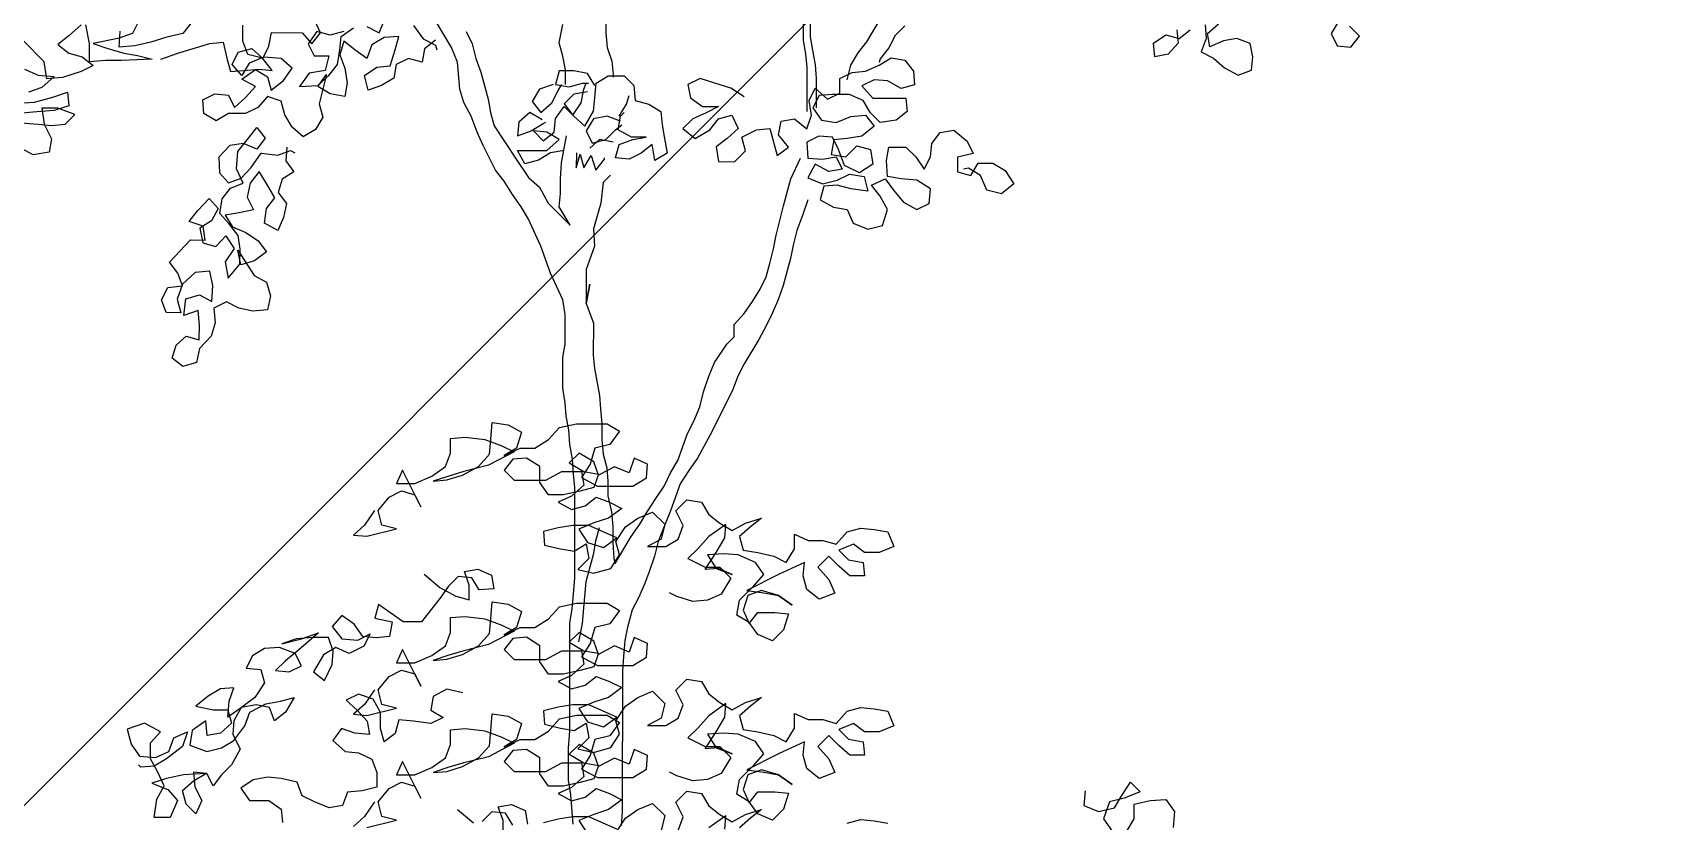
# Model space of a CAD drawing. Header units: inches. Extents: x 350994 to 353538, y 1581369 to 1583842.
# Drawn here: x 351584 to 351586.17, y 1583390.496 to 1583391.544 of the extents above; entities that cross this region are included whole.
import ezdxf

# ---------------------------------------------------------------- set-up
doc = ezdxf.new("R2010")
doc.units = ezdxf.units.IN
doc.header["$MEASUREMENT"] = 0
doc.linetypes.add('1', pattern=[0])
doc.layers.add('FOREST', color=96, linetype='Continuous')
doc.layers.add('TREE', color=81, linetype='1')

# ---------------------------------------------------------------- blocks, each defined once
blk = doc.blocks.new('TREE_4')
at = {"color": 94}
for points in [[(-470, 8776.1), (-493.2, 8741.5), (-519.3, 8718.4), (-487.5, 8715.4), (-418, 8732.7), (-452.7, 8741.4), (-461.4, 8776.1), (-435.3, 8807.9), (-406.4, 8822.4), (-374.6, 8813.6), (-360.2, 8784.7), (-403.5, 8871.5), (-417.9, 8839.7), (-374.6, 8839.7), (-334.1, 8857), (-302.3, 8880.1), (-290.7, 8911.9), (-290.6, 8946.6), (-255.9, 8949.4), (-209.7, 8943.6), (-169.2, 8929.1), (-140.3, 8914.6), (-201.1, 8882.9), (-258.9, 8868.5), (-296.5, 8856.9), (-331.2, 8845.4), (-299.4, 8848.3), (-261.8, 8859.8), (-224.2, 8880), (-198.1, 8908.9), (-195.2, 8943.6), (-192.3, 8984.1), (-154.7, 8978.3), (-122.9, 8960.9), (-134.5, 8923.3), (-163.5, 8906), (-125.8, 8923.3), (-91.2, 8923.3), (-59.3, 8943.5), (-33.3, 8972.4), (7.2, 8981), (79.5, 8980.9), (108.4, 8963.6), (85.2, 8931.8), (50.5, 8923.1), (38.9, 8885.6), (18.7, 8853.8), (56.2, 8833.5), (140.1, 8833.4), (171.9, 8853.6), (174.8, 8885.4), (143, 8899.9), (131.4, 8865.2), (96.7, 8879.7), (59.1, 8859.5), (47.6, 8891.3), (12.9, 8911.6), (-10.2, 8888.5), (24.4, 8868.2), (59.1, 8862.4), (47.5, 8830.6), (15.7, 8822), (-24.8, 8813.3), (-59.4, 8813.4), (-79.7, 8842.3), (-79.6, 8879.9), (-111.4, 8900.1), (-143.2, 8897.3), (-163.5, 8871.3), (-140.4, 8848.1), (-65.2, 8848.1), (-27.6, 8868.3), (18.7, 8868.2), (24.4, 8836.4), (-4.5, 8810.4), (-36.3, 8796), (-4.5, 8778.6), (27.3, 8787.3), (53.3, 8807.5), (85.1, 8795.9), (114, 8781.4), (82.2, 8758.3), (47.5, 8746.8), (12.8, 8732.3), (33, 8700.5), (70.5, 8688.9), (102.4, 8712), (35.9, 8741), (-1.7, 8741), (-36.4, 8735.3), (-71.1, 8726.6), (-68.2, 8694.8), (-30.7, 8686.1), (1.1, 8680.3), (30.1, 8697.6), (35.8, 8662.9), (9.8, 8636.9), (47.4, 8628.2), (87.8, 8639.7), (108.1, 8671.5), (99.5, 8703.3), (122.6, 8738), (151.6, 8758.2), (186.3, 8772.7), (215.2, 8743.7), (206.5, 8709), (174.6, 8691.7), (218, 8691.7), (246.9, 8709), (258.5, 8740.8), (241.2, 8775.5), (267.3, 8801.5), (301.9, 8795.7), (319.3, 8766.8), (345.3, 8746.5), (374.2, 8729.1), (406, 8746.4), (443.6, 8758), (417.5, 8737.7), (391.5, 8714.6), (400.1, 8682.8), (434.8, 8677), (472.4, 8668.3), (501.3, 8653.8), (521.6, 8685.6), (521.6, 8720.3), (553.4, 8705.8), (588.1, 8705.8), (619.9, 8697.1), (645.9, 8726), (677.8, 8734.6), (709.6, 8731.7), (741.4, 8725.9), (755.8, 8691.2), (721.1, 8676.8), (686.4, 8676.8), (660.4, 8697), (625.7, 8682.6), (648.8, 8659.5), (683.5, 8653.7), (686.3, 8621.9), (651.6, 8621.9), (625.6, 8645), (602.5, 8668.2), (576.5, 8642.2), (602.5, 8613.3), (616.9, 8581.4), (579.3, 8567), (550.4, 8590.2), (541.8, 8622), (544.7, 8653.8), (483.9, 8624.9), (408.7, 8587.4), (449.2, 8581.6), (483.9, 8575.8), (515.7, 8552.6), (483.9, 8575.8), (443.4, 8587.4), (411.6, 8575.8), (400, 8541.2), (414.4, 8509.3), (434.7, 8535.3), (475.2, 8535.3), (507, 8532.4), (495.4, 8494.8), (469.3, 8468.8), (434.7, 8483.3), (414.4, 8512.2), (385.6, 8529.6), (391.4, 8564.3), (426.1, 8599), (449.2, 8625), (429, 8653.9), (388.6, 8671.3), (353.9, 8674.2), (316.3, 8671.3), (336.5, 8639.5), (374.1, 8625), (342.3, 8639.5), (310.5, 8636.7), (336.5, 8677.1), (356.8, 8711.8), (359.7, 8743.6), (319.2, 8714.7), (293.2, 8685.8), (270, 8662.7), (310.5, 8642.4), (345.2, 8642.4), (371.2, 8616.4), (348, 8578.8), (316.2, 8564.4), (281.5, 8561.5), (243.9, 8573.1), (226.6, 8581.8)], [(-352.9, 8626.4), (-315.4, 8594.5), (-277.8, 8574.3), (-246, 8565.6), (-246, 8600.3), (-257.5, 8632.1), (-225.7, 8637.8), (-193.9, 8623.3), (-188.2, 8591.5), (-222.9, 8588.7), (-240.2, 8617.6), (-272, 8620.5), (-295.1, 8597.4), (-315.4, 8568.5), (-335.7, 8542.5), (-358.8, 8513.6), (-402.2, 8513.7), (-460, 8554.2), (-468.7, 8522.4), (-428.2, 8513.7), (-434, 8479), (-465.8, 8476.1), (-497.6, 8479), (-517.8, 8508), (-546.7, 8528.2), (-569.9, 8502.2), (-546.8, 8473.3), (-509.2, 8470.4), (-480.3, 8484.8), (-494.8, 8455.9), (-529.5, 8438.6), (-561.3, 8453.1), (-590.2, 8435.8), (-613.4, 8395.3), (-587.4, 8375), (-570, 8412.6), (-567.1, 8444.4), (-578.6, 8476.2), (-616.2, 8476.3), (-653.8, 8473.4), (-688.5, 8461.9), (-642.2, 8473.4), (-601.7, 8487.8), (-648, 8447.4), (-679.8, 8421.4), (-703, 8398.3), (-671.2, 8395.4), (-642.3, 8409.8), (-656.7, 8438.7), (-694.3, 8453.2), (-729, 8450.3), (-757.9, 8433), (-772.4, 8404.1), (-737.7, 8401.2), (-729, 8369.4), (-752.2, 8334.7), (-786.9, 8308.7), (-815.9, 8288.5), (-812.9, 8326.1), (-801.3, 8357.9), (-833.1, 8355), (-862.1, 8337.7), (-891, 8314.6), (-850.5, 8305.9), (-815.8, 8305.9), (-807.2, 8274.1), (-833.2, 8250.9), (-865, 8245.2), (-867.9, 8279.9), (-899.7, 8256.8), (-905.5, 8222.1), (-865.1, 8207.6), (-830.4, 8216.2), (-801.4, 8233.6), (-775.4, 8268.2), (-763.8, 8300), (-726.2, 8320.2), (-691.5, 8326), (-659.7, 8334.6), (-680, 8300), (-706, 8279.7), (-717.5, 8311.6), (-749.3, 8317.4), (-784, 8311.6), (-801.4, 8279.8), (-804.3, 8248), (-787, 8213.3), (-807.3, 8175.7), (-830.4, 8152.6), (-850.7, 8126.6), (-865.1, 8155.6), (-896.9, 8158.5), (-894.1, 8123.8), (-876.8, 8092), (-891.2, 8060.2), (-914.3, 8083.3), (-923, 8115.1), (-896.9, 8138.2), (-868, 8155.6), (-920.1, 8152.7), (-960.6, 8144.1), (-995.3, 8132.5), (-957.7, 8118.1), (-934.6, 8092), (-952, 8051.6), (-989.5, 8051.6), (-983.7, 8095), (-966.3, 8126.7), (-980.8, 8158.6), (-998.1, 8190.4), (-998.1, 8228), (-974.9, 8254), (-1012.5, 8274.2), (-1053, 8259.8), (-1044.3, 8225.1), (-1024.1, 8196.2), (-986.5, 8193.3), (-954.7, 8207.7), (-943.1, 8239.5), (-911.3, 8253.9), (-922.9, 8219.2), (-960.5, 8190.3), (-989.4, 8173), (-1021.2, 8170.2), (-1027, 8175.9)], [(-470, 8353), (-493.2, 8318.3), (-519.3, 8295.2), (-487.5, 8292.3), (-418, 8309.5), (-452.7, 8318.2), (-461.4, 8352.9), (-435.3, 8384.7), (-406.4, 8399.2), (-374.6, 8390.5), (-360.2, 8361.5), (-403.5, 8448.3), (-417.9, 8416.5), (-374.6, 8416.5), (-334.1, 8433.8), (-302.3, 8456.9), (-290.7, 8488.7), (-290.6, 8523.4), (-255.9, 8526.2), (-209.7, 8520.4), (-169.2, 8505.9), (-140.3, 8491.4), (-201.1, 8459.7), (-258.9, 8445.3), (-296.5, 8433.8), (-331.2, 8422.2), (-299.4, 8425.1), (-261.8, 8436.6), (-224.2, 8456.8), (-198.1, 8485.7), (-195.2, 8520.4), (-192.3, 8560.9), (-154.7, 8555.1), (-122.9, 8537.7), (-134.5, 8500.1), (-163.5, 8482.8), (-125.8, 8500.1), (-91.2, 8500.1), (-59.3, 8520.3), (-33.3, 8549.2), (7.2, 8557.8), (79.5, 8557.7), (108.4, 8540.4), (85.2, 8508.6), (50.5, 8499.9), (38.9, 8462.4), (18.7, 8430.6), (56.2, 8410.3), (140.1, 8410.2), (171.9, 8430.4), (174.8, 8462.2), (143, 8476.7), (131.4, 8442), (96.7, 8456.5), (59.1, 8436.3), (47.6, 8468.1), (12.9, 8488.4), (-10.2, 8465.3), (24.4, 8445), (59.1, 8439.2), (47.5, 8407.4), (15.7, 8398.8), (-24.8, 8390.1), (-59.4, 8390.2), (-79.7, 8419.1), (-79.6, 8456.7), (-111.4, 8477), (-143.2, 8474.1), (-163.5, 8448.1), (-140.4, 8424.9), (-65.2, 8424.9), (-27.6, 8445.1), (18.7, 8445), (24.4, 8413.2), (-4.5, 8387.2), (-36.3, 8372.8), (-4.5, 8355.4), (27.3, 8364.1), (53.3, 8384.3), (85.1, 8372.7), (114, 8358.2), (82.2, 8335.1), (47.5, 8323.6), (12.8, 8309.1), (33, 8277.3), (70.5, 8265.7), (102.4, 8288.8), (35.9, 8317.8), (-1.7, 8317.8), (-36.4, 8312.1), (-71.1, 8303.4), (-68.2, 8271.6), (-30.7, 8262.9), (1.1, 8257.1), (30.1, 8274.4), (35.8, 8239.7), (9.8, 8213.7), (47.4, 8205), (87.8, 8216.6), (108.1, 8248.3), (99.5, 8280.2), (122.6, 8314.8), (151.6, 8335), (186.3, 8349.5), (215.2, 8320.5), (206.5, 8285.8), (174.6, 8268.5), (218, 8268.5), (246.9, 8285.8), (258.5, 8317.6), (241.2, 8352.3), (267.3, 8378.3), (301.9, 8372.5), (319.3, 8343.6), (345.3, 8323.3), (374.2, 8305.9), (406, 8323.2), (443.6, 8334.8), (417.5, 8314.6), (391.5, 8291.5), (400.1, 8259.6), (434.8, 8253.8), (472.4, 8245.1), (501.3, 8230.6), (521.6, 8262.4), (521.6, 8297.1), (553.4, 8282.6), (588.1, 8282.6), (619.9, 8273.9), (645.9, 8302.8), (677.8, 8311.4), (709.6, 8308.5), (741.4, 8302.7), (755.8, 8268), (721.1, 8253.6), (686.4, 8253.6), (660.4, 8273.9), (625.7, 8259.4), (648.8, 8236.3), (683.5, 8230.5), (686.3, 8198.7), (651.6, 8198.7), (625.6, 8221.8), (602.5, 8245), (576.5, 8219), (602.5, 8190.1), (616.9, 8158.2), (579.3, 8143.8), (550.4, 8167), (541.8, 8198.8), (544.7, 8230.6), (483.9, 8201.7), (408.7, 8164.2), (449.2, 8158.4), (483.9, 8152.6), (515.7, 8129.4), (483.9, 8152.6), (443.4, 8164.2), (411.6, 8152.6), (400, 8118), (414.4, 8086.1), (434.7, 8112.2), (475.2, 8112.1), (507, 8109.2), (495.4, 8071.6), (469.3, 8045.6), (434.7, 8060.1), (414.4, 8089), (385.6, 8106.4), (391.4, 8141.1), (426.1, 8175.8), (449.2, 8201.8), (429, 8230.7), (388.6, 8248.1), (353.9, 8251), (316.3, 8248.1), (336.5, 8216.3), (374.1, 8201.8), (342.3, 8216.3), (310.5, 8213.5), (336.5, 8253.9), (356.8, 8288.6), (359.7, 8320.4), (319.2, 8291.5), (293.2, 8262.6), (270, 8239.5), (310.5, 8219.2), (345.2, 8219.2), (371.2, 8193.2), (348, 8155.6), (316.2, 8141.2), (281.5, 8138.3), (243.9, 8149.9), (226.6, 8158.6)], [(-261.6, 8345.6), (-299.2, 8354.3), (-331, 8337), (-336.9, 8305.2), (-308, 8287.8), (-336.9, 8273.4), (-377.4, 8279.2), (-412, 8282.1), (-420.7, 8250.3), (-446.8, 8230.1), (-455.4, 8261.9), (-455.4, 8299.5), (-472.7, 8331.3), (-507.4, 8342.9), (-536.3, 8328.5), (-510.3, 8305.3), (-487.2, 8279.3), (-481.5, 8247.5), (-516.2, 8250.4), (-548, 8262), (-568.2, 8233.1), (-539.3, 8207.1), (-507.5, 8204.1), (-475.7, 8189.7), (-464.2, 8157.8), (-464.2, 8123.2), (-498.9, 8114.5), (-533.6, 8111.7), (-545.2, 8079.9), (-577, 8074.1), (-611.7, 8088.6), (-640.6, 8103.1), (-652.2, 8134.9), (-689.7, 8143.6), (-721.5, 8146.5), (-756.2, 8140.8), (-785.2, 8120.6), (-765, 8091.6), (-718.7, 8091.6), (-689.8, 8071.3), (-686.9, 8039.5)], [(-470, 8088.5), (-493.2, 8053.8), (-519.3, 8030.7)], [(-487.5, 8027.8), (-418, 8045), (-452.7, 8053.8), (-461.4, 8088.5), (-435.3, 8120.2), (-406.4, 8134.7), (-374.6, 8126), (-360.2, 8097), (-403.5, 8183.8), (-417.9, 8152), (-374.6, 8152), (-334.1, 8169.3), (-302.3, 8192.4), (-290.7, 8224.2), (-290.6, 8258.9), (-255.9, 8261.7), (-209.7, 8255.9), (-169.2, 8241.4), (-140.3, 8226.9), (-201.1, 8195.2), (-258.9, 8180.8), (-296.5, 8169.3), (-331.2, 8157.7), (-299.4, 8160.6), (-261.8, 8172.1), (-224.2, 8192.3), (-198.1, 8221.2), (-195.2, 8255.9), (-192.3, 8296.4), (-154.7, 8290.6), (-122.9, 8273.2), (-134.5, 8235.6), (-163.5, 8218.3), (-125.8, 8235.6), (-91.2, 8235.6), (-59.3, 8255.8), (-33.3, 8284.7), (7.2, 8293.3), (79.5, 8293.2), (108.4, 8275.9), (85.2, 8244.1), (50.5, 8235.4), (38.9, 8197.9), (18.7, 8166.1), (56.2, 8145.8), (140.1, 8145.7), (171.9, 8165.9), (174.8, 8197.7), (143, 8212.2), (131.4, 8177.5), (96.7, 8192), (59.1, 8171.8), (47.6, 8203.6), (12.9, 8223.9), (-10.2, 8200.8), (24.4, 8180.5), (59.1, 8174.7), (47.5, 8142.9), (15.7, 8134.3), (-24.8, 8125.6), (-59.4, 8125.7), (-79.7, 8154.6), (-79.6, 8192.2), (-111.4, 8212.5), (-143.2, 8209.6), (-163.5, 8183.6), (-140.4, 8160.4), (-65.2, 8160.4), (-27.6, 8180.6), (18.7, 8180.5), (24.4, 8148.7), (-4.5, 8122.7), (-36.3, 8108.3), (-4.5, 8090.9), (27.3, 8099.6), (53.3, 8119.8), (85.1, 8108.2), (114, 8093.7), (82.2, 8070.6), (47.5, 8059.1), (12.8, 8044.7), (33, 8012.8)], [(102.4, 8024.3), (35.9, 8053.3), (-1.7, 8053.3), (-36.4, 8047.6), (-71.1, 8038.9)], [(99.5, 8015.7), (122.6, 8050.3), (151.6, 8070.5), (186.3, 8085), (215.2, 8056), (206.5, 8021.3)], [(246.9, 8021.3), (258.5, 8053.1), (241.2, 8087.8), (267.3, 8113.8), (301.9, 8108), (319.3, 8079.1), (345.3, 8058.8), (374.2, 8041.4), (406, 8058.7), (443.6, 8070.3), (417.5, 8050.1), (391.5, 8027)], [(645.9, 8038.3), (677.8, 8046.9), (709.6, 8044), (741.4, 8038.2)], [(356.8, 8024.1), (359.7, 8055.9), (319.2, 8027)], [(1207.1, 8114.9), (1204.1, 8080.2), (1238.8, 8065.7), (1276.4, 8074.4), (1293.8, 8103.3), (1314.1, 8135.1), (1337.2, 8111.9), (1299.6, 8097.5), (1264.9, 8088.8), (1250.4, 8048.4), (1270.6, 8019.4)], [(1305.3, 8019.4), (1322.6, 8048.3), (1322.7, 8083), (1360.3, 8091.6), (1397.9, 8094.5), (1418.1, 8065.6), (1415.1, 8028)], [(-273.5, 8070.9), (-235.9, 8039.1)], [(-166.5, 8010.1), (-166.5, 8044.8), (-178, 8076.6), (-146.2, 8082.4), (-114.4, 8067.9), (-108.7, 8036.1)], [(-143.4, 8033.2), (-160.7, 8062.2), (-192.5, 8065.1), (-215.7, 8042)], [(76.3, 4791.9), (76.2, 4722.5), (79.1, 4687.8), (90.6, 4656), (93.5, 4624.2), (93.5, 4618.4)], [(-253.4, 4725.7), (-239, 4696.8), (-230.3, 4662.1), (-218.8, 4630.2), (-201.5, 4566.6), (-195.7, 4534.8), (-187.1, 4503), (-135.1, 4424.9), (-135.1, 4424.9), (-106.2, 4381.5), (-80.2, 4358.3), (-60, 4320.7), (-8, 4268.6), (-34, 4312), (-31.1, 4343.8), (-31.1, 4378.5), (-28.1, 4416.1), (-16.5, 4479.7)], [(-19.3, 4601.1), (-19.3, 4635.8), (-25, 4667.6), (-33.7, 4699.5), (-25, 4742.8)], [(645.7, 4612.1), (654.4, 4646.8), (671.8, 4675.7), (692, 4701.7), (726.8, 4759.5), (741.3, 4788.4), (781.8, 4840.4), (810.8, 4904), (822.4, 4935.8), (839.8, 4999.4), (845.6, 5034), (863, 5097.6), (871.7, 5132.3), (880.4, 5164.1), (892, 5195.9), (900.7, 5227.7), (912.3, 5259.5), (921, 5291.3), (932.6, 5323.1), (950, 5386.7), (958.7, 5409.8)], [(573.4, 4545.7), (573.4, 4615.1), (570.6, 4646.9), (564.8, 4681.6), (559.1, 4713.4), (559.1, 4782.8), (567.8, 4817.4), (596.8, 4875.2), (614.2, 4904.1), (646, 4947.5), (640.3, 4973.5), (654.7, 5005.3), (669.2, 5034.2), (689.5, 5063.1), (706.9, 5092), (721.3, 5126.7), (730.1, 5158.5), (744.5, 5193.2), (759, 5222.1), (779.3, 5253.8), (799.6, 5282.7), (814, 5311.6), (828.5, 5343.4)], [(-0.7, 2854.8), (-6.4, 2924.2), (-12.1, 2958.9), (-12.1, 3034), (-9.1, 3074.5), (-8.9, 3329), (-3.1, 3363.6), (-0.2, 3398.3), (2.8, 3435.9), (3, 3649.9), (0.1, 3681.7), (-2.8, 3716.4), (-8.5, 3751.1), (-11.4, 3785.8), (-17.1, 3817.6), (-20, 3849.4), (-25.7, 3884.1), (-25.7, 3956.4), (-19.9, 3988.2), (-19.8, 4057.6), (-25.6, 4092.3), (-54.4, 4155.9), (-77.5, 4219.5), (-106.3, 4283.2), (-123.7, 4312.1), (-143.9, 4341), (-164.1, 4372.9), (-184.3, 4398.9), (-213.2, 4456.8), (-227.6, 4488.6), (-242, 4526.2), (-259.3, 4558), (-268, 4589.8), (-273.7, 4653.4), (-288.1, 4688.1), (-322.8, 4746)], [(594.3, 5274.3), (597.1, 5239.6), (600, 5207.7), (599.9, 5063.2), (596.9, 5031.4), (573.7, 4904.2), (562.1, 4872.4), (559.2, 4840.6), (547.6, 4808.8), (541.8, 4777), (541.7, 4704.7), (547.5, 4672.9), (550.3, 4641.1), (550.2, 4537)], [(781.7, 4739.2), (758.6, 4716.1), (744.1, 4687.2), (723.8, 4661.2), (720.9, 4652.5)], [(1805.2, 4749.8), (1787.9, 4720.9), (1802.3, 4692), (1834.1, 4689.1), (1854.4, 4715.1), (1831.3, 4738.2)], [(1423.6, 4729.9), (1426.4, 4698.1), (1403.3, 4672.1), (1371.5, 4666.4), (1368.6, 4698.2), (1397.5, 4718.4), (1429.3, 4709.7), (1455.4, 4729.9)], [(1490.1, 4741.4), (1492.9, 4709.6), (1481.3, 4677.8), (1510.2, 4663.3), (1536.2, 4640.2), (1568, 4622.8), (1599.9, 4634.4), (1602.8, 4666.2), (1597, 4698), (1565.2, 4709.6), (1533.4, 4703.8), (1501.6, 4689.4), (1495.8, 4721.2), (1521.9, 4744.3)], [(-974.3, 4660.3), (-933.8, 4674.7), (-858.6, 4697.7), (-826.8, 4700.6), (-818.2, 4663), (-809.5, 4631.2), (-777.7, 4634.1), (-743, 4636.9), (-711.2, 4634), (-734.3, 4662.9), (-769, 4671.6), (-780.5, 4703.5), (-780.5, 4741)], [(-893.3, 4758.5), (-922.2, 4720.9), (-959.8, 4712.3), (-997.4, 4700.8), (-1035, 4692.1), (-1072.6, 4689.3), (-1069.7, 4726.9)], [(-1026.3, 4749.9), (-1040.7, 4721), (-1075.5, 4709.5), (-1133.3, 4698), (-1101.5, 4686.4), (-1061, 4674.8), (-1029.2, 4669), (-994.5, 4660.3), (-1066.8, 4657.5), (-1104.4, 4657.5), (-1142, 4654.6), (-1142, 4698), (-1150.6, 4741.4)], [(-1162.2, 4741.4), (-1191.1, 4715.4), (-1217.1, 4695.2), (-1191.1, 4674.9), (-1159.3, 4666.2), (-1133.3, 4646), (-1162.3, 4631.5), (-1205.6, 4617.1), (-1243.2, 4614.2), (-1249, 4654.7), (-1298.1, 4703.9)], [(-1295.3, 4637.4), (-1263.5, 4622.9), (-1225.9, 4620), (-1254.8, 4594), (-1286.6, 4582.5)], [(-1312.7, 4556.5), (-1272.2, 4559.3), (-1228.8, 4570.9), (-1194.1, 4582.4), (-1191.3, 4550.6), (-1226, 4539.1), (-1266.4, 4536.2), (-1301.1, 4533.3)], [(-1304, 4510.2), (-1263.6, 4507.3), (-1231.8, 4504.4), (-1200, 4507.2), (-1176.8, 4530.3), (-1217.3, 4544.8), (-1254.9, 4544.9), (-1249.1, 4507.3), (-1231.8, 4472.6), (-1237.6, 4440.8), (-1275.2, 4435), (-1312.8, 4455.3)], [(-325.7, 4705.5), (-351.7, 4685.3), (-357.5, 4653.5), (-389.3, 4662.2), (-418.3, 4647.8), (-424.1, 4616), (-453, 4598.6), (-484.8, 4587.1), (-493.5, 4621.8), (-464.5, 4642), (-432.7, 4644.9), (-421.1, 4682.5), (-412.4, 4714.3), (-447.1, 4711.4), (-476, 4694.1), (-487.6, 4662.3), (-516.5, 4682.6), (-542.5, 4702.8), (-551.2, 4671), (-539.7, 4639.2), (-534, 4604.5), (-539.8, 4572.7), (-574.5, 4578.5), (-603.4, 4595.9), (-583.1, 4624.8), (-600.5, 4555.4), (-591.9, 4523.6), (-609.2, 4494.7), (-638.2, 4477.4), (-664.2, 4500.5), (-681.5, 4529.5), (-690.1, 4561.3), (-721.9, 4572.9), (-745.1, 4546.9), (-774, 4532.4), (-814.5, 4532.5), (-843.4, 4515.2), (-872.3, 4532.5), (-875.2, 4564.3), (-846.2, 4578.8), (-814.4, 4575.8), (-800, 4546.9), (-774, 4570), (-750.8, 4596), (-782.6, 4613.4), (-750.8, 4636.5), (-721.9, 4619.1), (-713.2, 4587.3), (-684.3, 4610.4), (-664, 4639.3), (-690, 4662.5), (-730.5, 4665.4), (-765.2, 4651), (-782.6, 4622.1), (-805.7, 4648.1), (-791.2, 4677), (-759.4, 4685.7), (-733.4, 4662.5), (-718.9, 4691.4), (-713.1, 4723.2), (-640.8, 4723.1), (-617.7, 4697.1), (-597.5, 4723.1), (-611.9, 4754.9)], [(-542.5, 4725.9), (-574.3, 4717.3), (-606.1, 4726), (-626.4, 4697.1), (-612, 4668.2), (-577.3, 4668.2), (-586, 4633.5), (-623.6, 4627.7), (-646.7, 4595.9), (-603.4, 4598.8), (-577.3, 4621.9), (-557, 4647.9), (-551.2, 4682.6), (-548.3, 4714.4), (-519.4, 4734.6)], [(-487.6, 4737.5), (-458.7, 4723), (-444.2, 4757.7)], [(-377.7, 4740.3), (-354.6, 4708.4), (-325.7, 4693.9), (-322.8, 4682.4)], [(402.8, 4571.8), (371, 4592.1), (333.4, 4603.7), (298.7, 4615.3), (269.8, 4600.9), (275.6, 4569.1), (304.5, 4548.8), (342.1, 4548.8), (313.1, 4534.3), (281.3, 4519.9), (258.2, 4496.8), (287.1, 4473.6), (321.8, 4493.8), (342, 4519.9), (373.8, 4528.5), (388.3, 4496.7), (362.2, 4473.6), (336.2, 4453.4), (341.9, 4418.7), (379.5, 4418.6), (405.6, 4444.6), (396.9, 4476.4), (431.6, 4493.7), (463.4, 4496.6), (480.7, 4433), (506.8, 4453.2), (483.7, 4482.1), (489.5, 4513.9), (521.3, 4519.7), (550.2, 4496.5), (561.8, 4528.3), (556, 4563), (570.5, 4591.9), (599.4, 4565.9), (628.3, 4580.3), (628.4, 4615), (657.3, 4629.4), (689.1, 4632.3), (720.9, 4646.7), (749.8, 4664), (781.6, 4658.2), (801.9, 4632.2), (804.7, 4600.4), (772.9, 4591.7), (741.1, 4609.1), (709.3, 4612), (680.4, 4597.6), (706.4, 4568.7), (784.4, 4568.6), (787.3, 4536.8), (761.3, 4516.6), (723.7, 4510.8), (700.6, 4534), (683.2, 4562.9), (651.5, 4577.4), (611, 4577.4), (579.2, 4574.6), (564.7, 4545.7), (584.9, 4516.7), (619.6, 4510.9), (654.3, 4525.3), (689, 4528.2), (709.2, 4502.2), (680.3, 4479.1), (645.6, 4473.3), (613.8, 4470.5), (608, 4435.8), (642.6, 4429.9), (668.7, 4455.9), (700.5, 4447.2), (706.2, 4412.5), (674.4, 4392.3), (639.7, 4409.7), (625.3, 4447.3), (610.9, 4476.2), (579.1, 4479.2), (550.2, 4464.7), (553, 4427.1), (587.7, 4424.2), (619.5, 4430), (633.9, 4401), (602.1, 4395.3), (570.3, 4412.7), (553, 4380.9), (587.7, 4366.4), (622.4, 4375), (651.3, 4389.5), (686, 4383.6), (694.6, 4348.9), (654.1, 4354.8), (622.3, 4363.5), (590.5, 4360.6), (581.8, 4328.8), (613.6, 4311.4), (645.4, 4305.6), (659.9, 4273.8), (694.5, 4259.3), (729.2, 4268), (740.8, 4305.5), (723.5, 4337.4), (703.3, 4363.4), (735.1, 4377.8), (755.3, 4351.8), (778.4, 4322.8), (810.2, 4305.5), (839.2, 4319.9), (842.1, 4354.6), (810.3, 4374.9), (772.7, 4377.8), (740.9, 4383.6), (738.1, 4421.2), (743.9, 4453), (784.3, 4452.9), (807.4, 4429.8), (827.7, 4400.9), (842.1, 4429.8), (845.1, 4461.6), (865.3, 4487.6), (897.1, 4493.3), (928.9, 4467.3), (943.3, 4438.3), (905.8, 4429.7), (905.7, 4395), (937.5, 4386.3), (954.9, 4415.2), (989.6, 4415.2), (1018.5, 4397.8), (1038.7, 4366), (1009.8, 4342.9), (975.1, 4351.6), (960.6, 4386.3), (931.8, 4403.7), (920.2, 4400.8)], [(50.1, 4598.2), (32.8, 4627.1), (1, 4632.9), (-33.7, 4633), (-42.4, 4601.2), (-10.6, 4595.3), (21.2, 4604), (35.6, 4604)], [(-22.3, 4445), (-54.1, 4439.3), (-83.1, 4421.9), (-114.9, 4413.3), (-132.2, 4445.1), (-62.8, 4445), (-33.9, 4471), (-62.8, 4488.4), (-94.6, 4491.3), (-71.5, 4468.2), (-45.4, 4488.4), (-42.5, 4520.2), (-22.2, 4549.1), (0.9, 4525.9), (26.9, 4502.8), (47.1, 4537.5), (50.1, 4569.3), (53, 4604), (81.9, 4621.3), (119.5, 4621.3), (142.6, 4598.1), (145.5, 4563.4), (177.3, 4554.7), (206.2, 4537.3), (209, 4505.5), (214.8, 4473.7), (220.5, 4439), (191.6, 4421.7), (185.8, 4459.3), (159.8, 4439.1), (130.9, 4424.6), (99.1, 4427.6), (107.8, 4459.3), (139.6, 4470.9), (171.4, 4476.6), (136.7, 4476.7), (104.9, 4494), (110.7, 4525.8), (119.4, 4534.5)], [(-48.2, 4601.2), (-80, 4589.6), (-97.4, 4560.7), (-77.2, 4534.7), (-51.2, 4557.8), (-36.7, 4586.7), (-28, 4601.1)], [(32.7, 4583.7), (0.9, 4578), (-22.2, 4554.9), (-2, 4528.8), (18.2, 4557.7), (24.1, 4589.5), (29.8, 4604)], [(107.8, 4525.8), (125.2, 4554.7), (131, 4575)], [(-74.3, 4517.3), (-103.2, 4534.7), (-129.3, 4511.6), (-132.2, 4479.8), (-100.4, 4491.3), (-71.4, 4508.7), (-65.6, 4511.6)], [(110.7, 4514.3), (78.9, 4525.9), (47.1, 4520.1), (29.7, 4491.2), (44.2, 4462.3), (76, 4470.9), (99.1, 4494.1), (113.6, 4505.6)], [(-676.3, 4453.1), (-679.2, 4420.3), (-659.9, 4394.4), (-687.9, 4377), (-697, 4346), (-677.7, 4320.1), (-684.7, 4287.1), (-698, 4256), (-729.2, 4273.3), (-724.3, 4308.2), (-704.8, 4333.5), (-724.4, 4367.5), (-741.7, 4395.6), (-763.3, 4368.2), (-770.3, 4335.2), (-754.9, 4305.1), (-789.4, 4297.7), (-822, 4292.5), (-804.6, 4264.5), (-773.5, 4251.2), (-744.2, 4231.8), (-724.8, 4205.9), (-752.7, 4184.5), (-785.1, 4175.1), (-792.5, 4209.7), (-753.5, 4149.7), (-724.3, 4134.3), (-715, 4101.9), (-722, 4068.9), (-756.7, 4065.7), (-789.7, 4072.7), (-818.9, 4088), (-849, 4072.6), (-845.7, 4038), (-854.9, 4007), (-882.5, 3977.4), (-889.5, 3944.4), (-921.9, 3935.1), (-947.1, 3954.6), (-938, 3985.6), (-914.2, 4006.9), (-883.2, 3997.8), (-882.4, 4032.6), (-885.6, 4067.3), (-920, 4055.8), (-915.2, 4094.9), (-882.8, 4104.2), (-853.7, 4088.9), (-850.9, 4125.8), (-858.2, 4160.3), (-892.9, 4157), (-922.6, 4129.4), (-935.7, 4094.1), (-926.4, 4061.7), (-961.2, 4062.6), (-972.5, 4092.8), (-957.1, 4122), (-922.5, 4125.3), (-933.8, 4155.6), (-953.1, 4181.5), (-903.8, 4234.4), (-869, 4233.6), (-874.2, 4266.1), (-907.4, 4277.2), (-887.8, 4302.4), (-860.2, 4332.1), (-838.9, 4308.3), (-854.2, 4279.1), (-882.3, 4261.7), (-874.9, 4227.2), (-843.9, 4218.1), (-820.3, 4243.5), (-800.8, 4213.5), (-822.2, 4182), (-814.7, 4143.4), (-787.2, 4177.1), (-786.4, 4211.9), (-791.6, 4244.5), (-813.1, 4272.4), (-834.4, 4296.1), (-829.5, 4331.1), (-809.9, 4356.3), (-779.6, 4367.6), (-795.2, 4401.9), (-792.5, 4442.9), (-767, 4474.5), (-747.5, 4499.7), (-728.1, 4473.8), (-747.7, 4448.5), (-778.9, 4461.8), (-811.4, 4456.5), (-837, 4429), (-835.7, 4392.3), (-814.4, 4368.5), (-784.1, 4379.8), (-760.5, 4405.1), (-737.1, 4438.7), (-698.1, 4433.9), (-667.8, 4445.2), (-657.4, 4439.5)], [(93.3, 4465.1), (61.5, 4471), (38.4, 4450.7)], [(6.6, 4439.2), (6.5, 4404.5), (15.2, 4436.3), (23.9, 4404.5), (41.3, 4433.4), (52.8, 4398.7), (73.1, 4424.7), (73.1, 4427.6)], [(98.2, 3470.5), (118.5, 3505.2), (135.8, 3534.1), (156.1, 3563), (173.5, 3591.9), (193.8, 3623.7), (214, 3652.6), (228.5, 3684.4), (245.9, 3713.3), (269.1, 3776.9), (283.6, 3805.8), (298, 3840.4), (306.7, 3875.1), (318.3, 3909.8), (332.8, 3944.5), (361.8, 3987.8), (379.1, 4005.2), (379.2, 4034.1), (402.3, 4060.1), (422.6, 4089), (440, 4117.9), (454.5, 4146.8), (463.2, 4178.6), (471.9, 4213.3), (477.7, 4245.1), (495.1, 4314.4), (512.5, 4378), (535.7, 4427.2)], [(87.5, 4387.1), (70.1, 4369.8), (64.3, 4320.6), (46.9, 4259.9), (49.7, 4219.4), (29.4, 4164.5), (29.4, 4083.6), (38.1, 4129.8), (29.4, 4083.6), (46.7, 4037.3), (46.6, 3962.1), (49.5, 3930.3), (61, 3866.7), (63.8, 3834.9), (66.7, 3800.2), (66.7, 3762.6), (69.5, 3727.9), (78.2, 3696.1), (81, 3664.3), (81, 3629.6), (89.6, 3592), (92.5, 3557.3), (92.5, 3519.7), (95.3, 3482.1), (98.2, 3470.5)], [(552.9, 4328.8), (541.3, 4294.1), (526.8, 4256.6), (518.1, 4221.9), (512.3, 4190.1), (494.9, 4126.5), (483.3, 4094.7), (468.8, 4060), (454.3, 4031.1), (437, 3999.3), (402.2, 3941.5), (387.7, 3912.6), (376.1, 3880.8), (326.9, 3782.6), (292.1, 3719), (271.9, 3690.1), (251.6, 3658.3), (228.4, 3594.7), (213.9, 3557.2), (199.4, 3522.5), (190.7, 3487.8), (179.1, 3453.1), (167.5, 3421.3), (153.1, 3389.5), (138.6, 3360.6), (127, 3320.2), (121.2, 3288.4), (118.2, 3250.8), (115.3, 3216.1), (115, 2883.6), (112.1, 2851.8)], [(60.7, 3554.4), (52, 3522.6), (46.2, 3490.8), (28.8, 3427.2), (25.8, 3392.5), (20, 3328.9), (14.2, 3297.1), (11.3, 3285.6)]]:
    blk.add_lwpolyline(points, dxfattribs=at)

msp = doc.modelspace()

# ---------------------------------------------------------------- hatches: boundary and pattern name
at = {"layer": 'FOREST', "lineweight": 5}
h = msp.add_hatch(dxfattribs=at)
h.set_pattern_fill('ANSI31', color=96, scale=50, style=0)
h.paths.add_polyline_path([(351604.9274, 1583347.98), (351663.0036, 1583522.9504), (351611.8779, 1583545.3594), (351490.2916, 1583598.0852), (351436.5696, 1583404.4646), (351529.745, 1583373.1705)])
h.paths.add_polyline_path([(351517.5086, 1583480.1397), (351575.3657, 1583480.1397), (351575.3657, 1583465.1397), (351517.5086, 1583465.1397)], flags=24)

# ---------------------------------------------------------------- block references
at = {"layer": 'TREE', "lineweight": 5, "xscale": 0.0005632341344607994, "yscale": 0.0005632341490127146, "zscale": 0.0005632341444477617}
for p in [(351584.719, 1583388.8841), (351584.719, 1583385.966)]:
    msp.add_blockref('TREE_4', p, dxfattribs=at)

doc.saveas('drawing.dxf')
